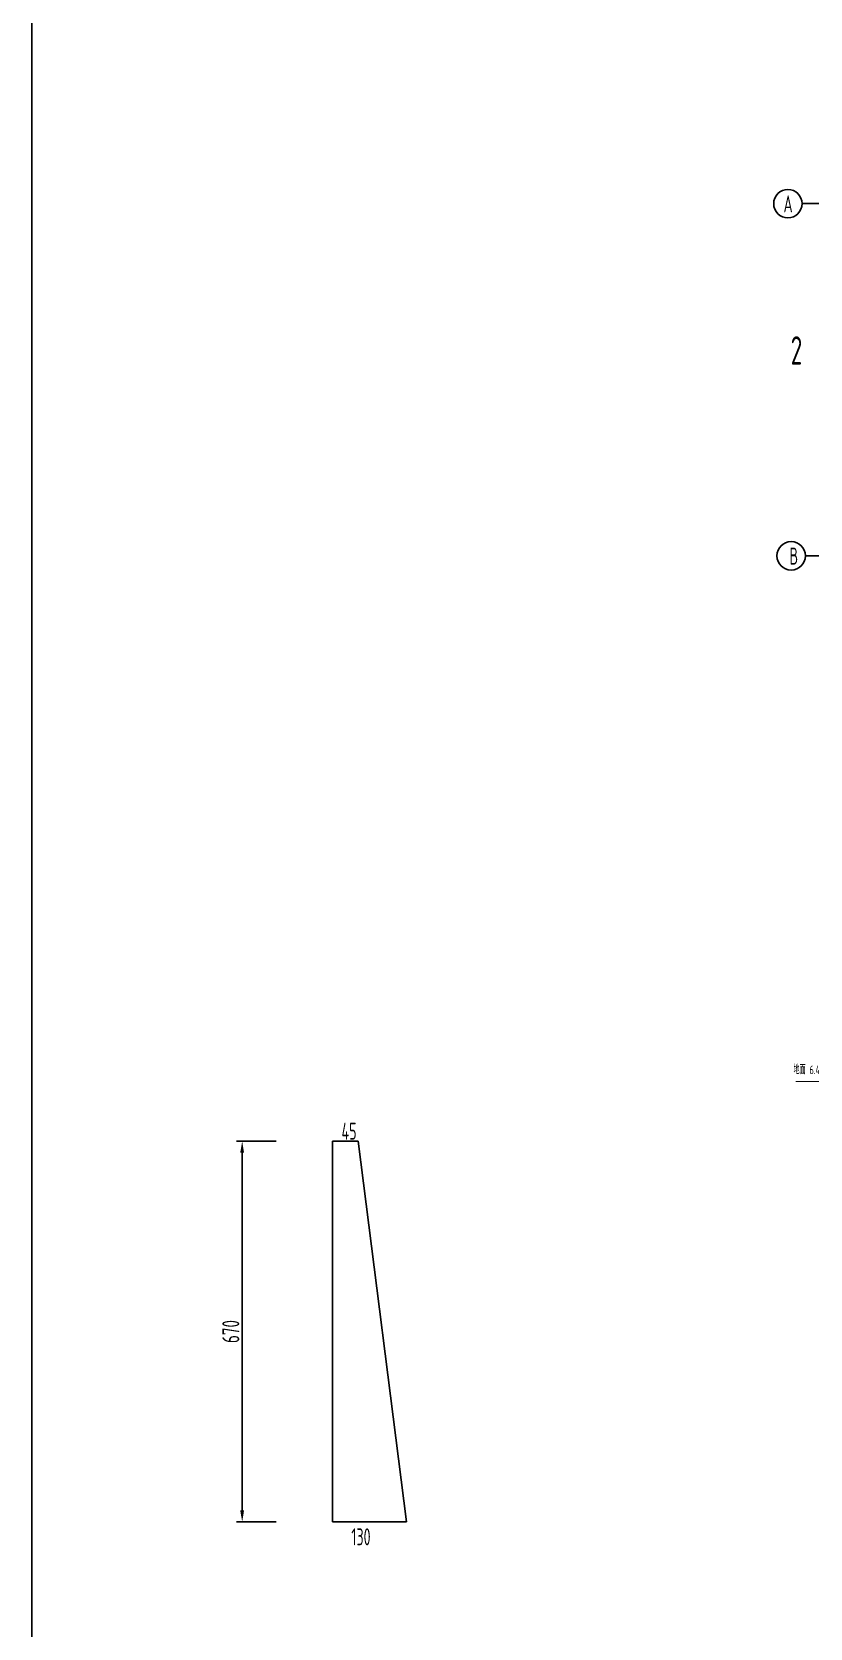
# Model space of a CAD drawing. Header units: millimetres. Extents: x -29538 to 115583, y -232866 to 15404.
# Drawn here: x -20766 to -7065, y -105011 to -76913 of the extents above; entities that cross this region are included whole.
import ezdxf
from ezdxf.enums import TextEntityAlignment as Align

# ---------------------------------------------------------------- set-up
doc = ezdxf.new("R2010")
doc.units = ezdxf.units.MM
doc.header["$LTSCALE"] = 10
doc.header["$MEASUREMENT"] = 0
for name, color, linetype in [('尺寸', 4, 'Continuous'), ('文字', 7, 'Continuous'), ('标注', 4, 'Continuous')]:
    doc.layers.add(name, color=color, linetype=linetype)
doc.styles.get("Standard").update_dxf_attribs({"font": 'gbenor.shx', "width": 0.75, "bigfont": 'gbcbig.shx'})
doc.dimstyles.get("Standard").update_dxf_attribs({"dimscale": 100, "dimtxt": 3, "dimasz": 2, "dimexe": 1, "dimexo": 1, "dimgap": 0.5, "dimtad": 1, "dimdec": 1, "dimlfac": 0.1, "dimdsep": 46, "dimtxsty": 'Standard', "dimcen": 0.5, "dimadec": 0, "dimazin": 0, "dimtfac": 1, "dimtdec": 1, "dimtofl": 0, "dimtmove": 2, "dimatfit": 3, "dimfxl": 0, "dimtolj": 1, "dimtzin": 0, "dimarcsym": 0})

# ---------------------------------------------------------------- blocks, each defined once
blk = doc.blocks.new('*D320')
at = {"layer": 'Defpoints', "color": 0}
for p in [(-17064, -96441), (-15471, -96441), (-15471, -103141)]:
    blk.add_point(p, dxfattribs=at)
at = {"layer": '标注', "color": 0, "lineweight": -2}
for p, q in [((-16464, -96441), (-17164, -96441)), ((-17064, -102941), (-17064, -96641)), ((-16464, -103141), (-17164, -103141))]:
    blk.add_line(p, q, dxfattribs=at)
at = {"layer": '标注', "color": 0}
for points in [[(-17098, -96641), (-17031, -96641), (-17064, -96441)], [(-17098, -102941), (-17031, -102941), (-17064, -103141)]]:
    blk.add_solid(points, dxfattribs=at)
at = {"layer": '标注', "color": 0, "insert": (-17264, -99791), "char_height": 300, "attachment_point": 5, "rotation": 90}
blk.add_mtext('\\A1;670', dxfattribs=at)

msp = doc.modelspace()

# ---------------------------------------------------------------- linework, layer by layer
at = {"layer": '尺寸'}
for p, q in [((-5836.32, -79936.23), (-7205.54, -79936.23)), ((-5836.32, -86136.23), (-7147.67, -86136.23))]:
    msp.add_line(p, q, dxfattribs=at)
at = {"layer": '文字'}
msp.add_lwpolyline([(-7631.45, -82496.72, 0, 70, 0), (-7631.45, -82696.72, 0, 0, 0), (-7631.45, -82946.72, 0, 0, 0), (-7151.77, -82946.72, 0, 0, 0)], format="xyseb", dxfattribs=at)
for centre in [(-7455.54, -79936.23), (-7397.67, -86136.23)]:
    msp.add_circle(centre, 250, dxfattribs=at)
at = {"layer": '标注'}
msp.add_line((-15471.21, -96440.97), (-15021.21, -96440.97), dxfattribs=at)
msp.add_lwpolyline([(-20766.26, -35766.07), (73532.6, -35766.07), (73532.6, -226179.33), (-20766.26, -226179.33)], close=True, dxfattribs=at)
at = {"layer": '标注', "const_width": 20}
msp.add_lwpolyline([(-7320.98, -95390.98), (-5106.61, -95390.98)], dxfattribs=at)
at = {"layer": '标注'}
msp.add_lwpolyline([(-15471.21, -96440.97), (-15471.21, -103140.97), (-14171.21, -103140.97), (-15021.21, -96440.97)], dxfattribs=at)

# ---------------------------------------------------------------- texts
at = {"layer": '文字', "width": 0.7}
for s, height, p in [('A', 300, (-7452.02, -79940.37)), ('2', 500, (-7304.55, -82519.8)), ('B', 300, (-7351.15, -86140.37)), ('地面 6.450', 150, (-7045.61, -95184.42))]:
    msp.add_text(s, height=height, dxfattribs=at).set_placement(p, align=Align.MIDDLE_CENTER)
at = {"layer": '标注', "width": 0.7}
for s, p in [('45', (-15315, -96414.69)), ('130', (-15141.33, -103555.05))]:
    msp.add_text(s, height=300, dxfattribs=at).set_placement(p)

# ---------------------------------------------------------------- dimensions: what is measured, and where the dimension line sits
at = {"layer": '标注'}
dim = msp.add_linear_dim(base=(-17064.37, -96440.97), p1=(-15471.21, -103140.97), p2=(-15471.21, -96440.97), angle=90, dimstyle='Standard', dxfattribs=at)
dim.commit()
dim.dimension.update_dxf_attribs({"geometry": '*D320', "text_midpoint": (-17264.37, -99790.97)})

doc.saveas('drawing.dxf')
